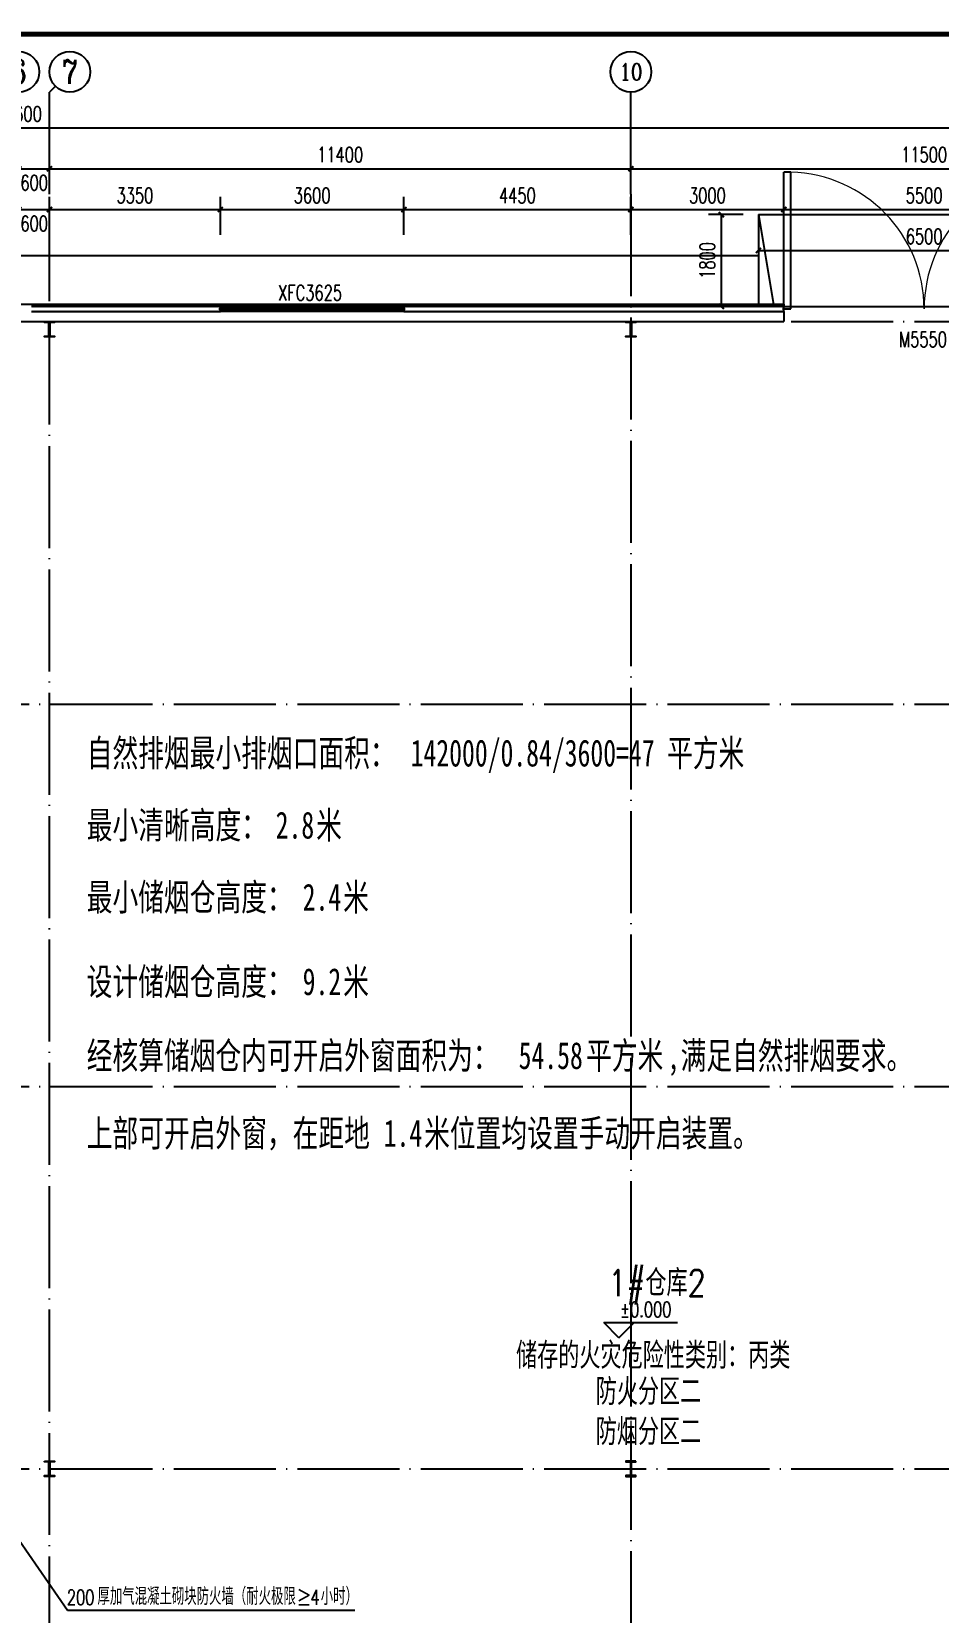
# Model space of a CAD drawing. Extents: x 4689302 to 7068445, y -422737 to 2032183.
# Drawn here: x 4724098 to 4741877, y -395295 to -364287 of the extents above; entities that cross this region are included whole.
import ezdxf
from ezdxf.enums import TextEntityAlignment as Align

# ---------------------------------------------------------------- set-up
doc = ezdxf.new("R2010")
doc.units = 0
doc.header["$LTSCALE"] = 1000
doc.header["$MEASUREMENT"] = 0
doc.linetypes.add('DOTE', pattern=[2.42, 2, -0.2, 0.02, -0.2])
doc.layers.get('0').update_dxf_attribs({"linetype": 'CONTINUOUS'})
doc.layers.get('Defpoints').update_dxf_attribs({"linetype": 'CONTINUOUS'})
doc.layers.add('_0', color=7, linetype='CONTINUOUS', lineweight=25)
for name, color, linetype in [('AXIS', 3, 'CONTINUOUS'), ('AXIS_TEXT', 7, 'CONTINUOUS'), ('DIM_ELEV', 3, 'CONTINUOUS'), ('DIM_LEAD', 3, 'CONTINUOUS'), ('DOTE', 252, 'CONTINUOUS'), ('Prof', 2, 'CONTINUOUS'), ('PUB_DIM', 3, 'CONTINUOUS'), ('PUB_TEXT', 7, 'CONTINUOUS'), ('PUB_TITLE', 4, 'CONTINUOUS'), ('PUB_WALL', 9, 'CONTINUOUS'), ('STAIR', 251, 'CONTINUOUS'), ('TH_TEXT', 7, 'CONTINUOUS'), ('WALL-MOVE', 6, 'CONTINUOUS'), ('WINDOW', 4, 'CONTINUOUS'), ('WINDOW_TEXT', 7, 'CONTINUOUS')]:
    doc.layers.add(name, color=color, linetype=linetype)
doc.styles.add('_HZTXT', font='txt.shx', dxfattribs={"width": 0.8, "bigfont": 'HZTXT.shx'})
doc.styles.add('_TCH_AXIS', font='COMPLEX', dxfattribs={"bigfont": 'GBCBIG'})
doc.styles.add('_TCH_DIM', font='SIMPLEX', dxfattribs={"bigfont": 'GBCBIG'})
doc.styles.add('_TCH_DIM_T3', font='SIMPLEX', dxfattribs={"width": 0.705882, "bigfont": 'GBCBIG'})
doc.styles.add('_TCH_WINDOW', font='SIMPLEX', dxfattribs={"height": 3.5, "bigfont": 'GBCBIG'})
doc.styles.add('COMPLEX', font='COMPLEX')
doc.styles.add('宋体', font='', dxfattribs={"width": 0.7})
doc.styles.get('宋体').set_extended_font_data('SimSun')
doc.dimstyles.new('_TCH_ARCH&&100', dxfattribs={"dimtxt": 297.5, "dimasz": 100, "dimexe": 250, "dimexo": 300, "dimgap": 126.25, "dimtad": 1, "dimdec": 0, "dimzin": 0, "dimdsep": 46, "dimtxsty": '_TCH_DIM_T3', "dimblk": 'ARCHTICK', "dimcen": 0.09, "dimclrt": 7, "dimazin": 2, "dimtfac": 1, "dimtdec": 0, "dimtix": 1, "dimtmove": 2, "dimatfit": 3, "dimfxl": 0, "dimtolj": 1, "dimtzin": 0, "dimarcsym": 0})

# ---------------------------------------------------------------- blocks, each defined once
blk = doc.blocks.new('_AXISO')
blk.add_circle((0, 0), 0.5)
at = {"layer": 'AXIS_TEXT', "style": 'COMPLEX', "width": 1.041667}
blk.add_attdef('A', text='', height=0.56, dxfattribs=at).set_placement((-0.25, -0.28), (0.25, -0.28), align=Align.FIT)
blk = doc.blocks.new('_ArchTick')
at = {"color": 0, "linetype": 'ByBlock', "const_width": 0.4}
blk.add_lwpolyline([(-0.5, -0.5), (0.5, 0.5)], dxfattribs=at)
blk = doc.blocks.new('*D55')
at = {"layer": 'AXIS', "color": 0, "lineweight": -2}
for p, q in [((4700048, -368272), (4700048, -365927)), ((4700048, -366177), (4747648, -366177)), ((4747648, -368272), (4747648, -365927))]:
    blk.add_line(p, q, dxfattribs=at)
at = {"layer": 'Defpoints', "color": 0}
for p in [(4747648, -366177), (4700048, -368572), (4747648, -368572)]:
    blk.add_point(p, dxfattribs=at)
at = {"layer": 'AXIS', "color": 0, "lineweight": -2, "xscale": 100, "yscale": 100, "zscale": 100, "rotation": 180}
blk.add_blockref('_ArchTick', (4700048, -366177), dxfattribs=at)
at = {"layer": 'AXIS', "color": 0, "lineweight": -2, "xscale": 100, "yscale": 100, "zscale": 100}
blk.add_blockref('_ArchTick', (4747648, -366177), dxfattribs=at)
at = {"layer": 'AXIS', "color": 7, "insert": (4723848, -365902), "char_height": 297.5, "attachment_point": 5, "style": '_TCH_DIM_T3'}
blk.add_mtext('\\A1;47600', dxfattribs=at)
blk = doc.blocks.new('*D59')
at = {"layer": 'AXIS', "color": 0, "lineweight": -2}
for p, q in [((4723848, -367177), (4723848, -366727)), ((4724448, -367177), (4724448, -366727)), ((4723848, -366977), (4724448, -366977))]:
    blk.add_line(p, q, dxfattribs=at)
at = {"layer": 'Defpoints', "color": 0}
for p in [(4724448, -366977), (4723848, -367477), (4724448, -367477)]:
    blk.add_point(p, dxfattribs=at)
at = {"layer": 'AXIS', "color": 0, "lineweight": -2, "xscale": 100, "yscale": 100, "zscale": 100, "rotation": 180}
blk.add_blockref('_ArchTick', (4723848, -366977), dxfattribs=at)
at = {"layer": 'AXIS', "color": 0, "lineweight": -2, "xscale": 100, "yscale": 100, "zscale": 100}
blk.add_blockref('_ArchTick', (4724448, -366977), dxfattribs=at)
at = {"layer": 'AXIS', "color": 7, "insert": (4724148, -367252), "char_height": 297.5, "attachment_point": 5, "style": '_TCH_DIM_T3'}
blk.add_mtext('\\A1;600', dxfattribs=at)
blk = doc.blocks.new('*D60')
at = {"layer": 'AXIS', "color": 0, "lineweight": -2}
for p, q in [((4724448, -367177), (4724448, -366727)), ((4735848, -367177), (4735848, -366727)), ((4724448, -366977), (4735848, -366977))]:
    blk.add_line(p, q, dxfattribs=at)
at = {"layer": 'Defpoints', "color": 0}
for p in [(4735848, -366977), (4724448, -367477), (4735848, -367477)]:
    blk.add_point(p, dxfattribs=at)
at = {"layer": 'AXIS', "color": 0, "lineweight": -2, "xscale": 100, "yscale": 100, "zscale": 100, "rotation": 180}
blk.add_blockref('_ArchTick', (4724448, -366977), dxfattribs=at)
at = {"layer": 'AXIS', "color": 0, "lineweight": -2, "xscale": 100, "yscale": 100, "zscale": 100}
blk.add_blockref('_ArchTick', (4735848, -366977), dxfattribs=at)
at = {"layer": 'AXIS', "color": 7, "insert": (4730148, -366702), "char_height": 297.5, "attachment_point": 5, "style": '_TCH_DIM_T3'}
blk.add_mtext('\\A1;11400', dxfattribs=at)
blk = doc.blocks.new('*D61')
at = {"layer": 'AXIS', "color": 0, "lineweight": -2}
for p, q in [((4735848, -367177), (4735848, -366727)), ((4747348, -367177), (4747348, -366727)), ((4735848, -366977), (4747348, -366977))]:
    blk.add_line(p, q, dxfattribs=at)
at = {"layer": 'Defpoints', "color": 0}
for p in [(4747348, -366977), (4735848, -367477), (4747348, -367477)]:
    blk.add_point(p, dxfattribs=at)
at = {"layer": 'AXIS', "color": 0, "lineweight": -2, "xscale": 100, "yscale": 100, "zscale": 100, "rotation": 180}
blk.add_blockref('_ArchTick', (4735848, -366977), dxfattribs=at)
at = {"layer": 'AXIS', "color": 0, "lineweight": -2, "xscale": 100, "yscale": 100, "zscale": 100}
blk.add_blockref('_ArchTick', (4747348, -366977), dxfattribs=at)
at = {"layer": 'AXIS', "color": 7, "insert": (4741598, -366702), "char_height": 297.5, "attachment_point": 5, "style": '_TCH_DIM_T3'}
blk.add_mtext('\\A1;11500', dxfattribs=at)
blk = doc.blocks.new('*D145')
at = {"layer": 'Defpoints', "color": 0}
for p in [(4724448, -367777), (4723848, -368572), (4724448, -368572)]:
    blk.add_point(p, dxfattribs=at)
at = {"layer": 'PUB_DIM', "color": 0, "lineweight": -2}
for p, q in [((4723848, -368272), (4723848, -367527)), ((4724448, -368272), (4724448, -367527)), ((4723848, -367777), (4724448, -367777))]:
    blk.add_line(p, q, dxfattribs=at)
at = {"layer": 'PUB_DIM', "color": 0, "lineweight": -2, "xscale": 100, "yscale": 100, "zscale": 100, "rotation": 180}
blk.add_blockref('_ArchTick', (4723848, -367777), dxfattribs=at)
at = {"layer": 'PUB_DIM', "color": 0, "lineweight": -2, "xscale": 100, "yscale": 100, "zscale": 100}
blk.add_blockref('_ArchTick', (4724448, -367777), dxfattribs=at)
at = {"layer": 'PUB_DIM', "color": 7, "insert": (4724148, -368052), "char_height": 297.5, "attachment_point": 5, "style": '_TCH_DIM_T3'}
blk.add_mtext('\\A1;600', dxfattribs=at)
blk = doc.blocks.new('*D146')
at = {"layer": 'Defpoints', "color": 0}
for p in [(4727798, -367777), (4724448, -368572), (4727798, -368572)]:
    blk.add_point(p, dxfattribs=at)
at = {"layer": 'PUB_DIM', "color": 0, "lineweight": -2}
for p, q in [((4724448, -368272), (4724448, -367527)), ((4727798, -368272), (4727798, -367527)), ((4724448, -367777), (4727798, -367777))]:
    blk.add_line(p, q, dxfattribs=at)
at = {"layer": 'PUB_DIM', "color": 0, "lineweight": -2, "xscale": 100, "yscale": 100, "zscale": 100, "rotation": 180}
blk.add_blockref('_ArchTick', (4724448, -367777), dxfattribs=at)
at = {"layer": 'PUB_DIM', "color": 0, "lineweight": -2, "xscale": 100, "yscale": 100, "zscale": 100}
blk.add_blockref('_ArchTick', (4727798, -367777), dxfattribs=at)
at = {"layer": 'PUB_DIM', "color": 7, "insert": (4726123, -367502), "char_height": 297.5, "attachment_point": 5, "style": '_TCH_DIM_T3'}
blk.add_mtext('\\A1;3350', dxfattribs=at)
blk = doc.blocks.new('*D147')
at = {"layer": 'Defpoints', "color": 0}
for p in [(4731398, -367777), (4727798, -368572), (4731398, -368572)]:
    blk.add_point(p, dxfattribs=at)
at = {"layer": 'PUB_DIM', "color": 0, "lineweight": -2}
for p, q in [((4727798, -368272), (4727798, -367527)), ((4731398, -368272), (4731398, -367527)), ((4727798, -367777), (4731398, -367777))]:
    blk.add_line(p, q, dxfattribs=at)
at = {"layer": 'PUB_DIM', "color": 0, "lineweight": -2, "xscale": 100, "yscale": 100, "zscale": 100, "rotation": 180}
blk.add_blockref('_ArchTick', (4727798, -367777), dxfattribs=at)
at = {"layer": 'PUB_DIM', "color": 0, "lineweight": -2, "xscale": 100, "yscale": 100, "zscale": 100}
blk.add_blockref('_ArchTick', (4731398, -367777), dxfattribs=at)
at = {"layer": 'PUB_DIM', "color": 7, "insert": (4729598, -367502), "char_height": 297.5, "attachment_point": 5, "style": '_TCH_DIM_T3'}
blk.add_mtext('\\A1;3600', dxfattribs=at)
blk = doc.blocks.new('*D148')
at = {"layer": 'Defpoints', "color": 0}
for p in [(4735848, -367777), (4731398, -368572), (4735848, -368572)]:
    blk.add_point(p, dxfattribs=at)
at = {"layer": 'PUB_DIM', "color": 0, "lineweight": -2}
for p, q in [((4731398, -368272), (4731398, -367527)), ((4735848, -368272), (4735848, -367527)), ((4731398, -367777), (4735848, -367777))]:
    blk.add_line(p, q, dxfattribs=at)
at = {"layer": 'PUB_DIM', "color": 0, "lineweight": -2, "xscale": 100, "yscale": 100, "zscale": 100, "rotation": 180}
blk.add_blockref('_ArchTick', (4731398, -367777), dxfattribs=at)
at = {"layer": 'PUB_DIM', "color": 0, "lineweight": -2, "xscale": 100, "yscale": 100, "zscale": 100}
blk.add_blockref('_ArchTick', (4735848, -367777), dxfattribs=at)
at = {"layer": 'PUB_DIM', "color": 7, "insert": (4733623, -367502), "char_height": 297.5, "attachment_point": 5, "style": '_TCH_DIM_T3'}
blk.add_mtext('\\A1;4450', dxfattribs=at)
blk = doc.blocks.new('*D149')
at = {"layer": 'Defpoints', "color": 0}
for p in [(4738848, -367777), (4735848, -368572), (4738848, -368572)]:
    blk.add_point(p, dxfattribs=at)
at = {"layer": 'PUB_DIM', "color": 0, "lineweight": -2}
for p, q in [((4735848, -368272), (4735848, -367527)), ((4738848, -368272), (4738848, -367527)), ((4735848, -367777), (4738848, -367777))]:
    blk.add_line(p, q, dxfattribs=at)
at = {"layer": 'PUB_DIM', "color": 0, "lineweight": -2, "xscale": 100, "yscale": 100, "zscale": 100, "rotation": 180}
blk.add_blockref('_ArchTick', (4735848, -367777), dxfattribs=at)
at = {"layer": 'PUB_DIM', "color": 0, "lineweight": -2, "xscale": 100, "yscale": 100, "zscale": 100}
blk.add_blockref('_ArchTick', (4738848, -367777), dxfattribs=at)
at = {"layer": 'PUB_DIM', "color": 7, "insert": (4737348, -367502), "char_height": 297.5, "attachment_point": 5, "style": '_TCH_DIM_T3'}
blk.add_mtext('\\A1;3000', dxfattribs=at)
blk = doc.blocks.new('*D150')
at = {"layer": 'Defpoints', "color": 0}
for p in [(4744348, -367777), (4738848, -368572), (4744348, -368572)]:
    blk.add_point(p, dxfattribs=at)
at = {"layer": 'PUB_DIM', "color": 0, "lineweight": -2}
for p, q in [((4738848, -368272), (4738848, -367527)), ((4744348, -368272), (4744348, -367527)), ((4738848, -367777), (4744348, -367777))]:
    blk.add_line(p, q, dxfattribs=at)
at = {"layer": 'PUB_DIM', "color": 0, "lineweight": -2, "xscale": 100, "yscale": 100, "zscale": 100, "rotation": 180}
blk.add_blockref('_ArchTick', (4738848, -367777), dxfattribs=at)
at = {"layer": 'PUB_DIM', "color": 0, "lineweight": -2, "xscale": 100, "yscale": 100, "zscale": 100}
blk.add_blockref('_ArchTick', (4744348, -367777), dxfattribs=at)
at = {"layer": 'PUB_DIM', "color": 7, "insert": (4741598, -367502), "char_height": 297.5, "attachment_point": 5, "style": '_TCH_DIM_T3'}
blk.add_mtext('\\A1;5500', dxfattribs=at)
blk = doc.blocks.new('*D153')
at = {"layer": 'Defpoints', "color": 0}
for p in [(4737622, -367877), (4738348, -367877), (4738348, -369677)]:
    blk.add_point(p, dxfattribs=at)
at = {"layer": 'PUB_DIM', "color": 0, "lineweight": -2}
for p, q in [((4738048, -367877), (4737372, -367877)), ((4737622, -369677), (4737622, -367877)), ((4738048, -369677), (4737372, -369677))]:
    blk.add_line(p, q, dxfattribs=at)
at = {"layer": 'PUB_DIM', "color": 0, "lineweight": -2, "xscale": 100, "yscale": 100, "zscale": 100}
for p, rotation in [((4737622, -367877), 90), ((4737622, -369677), 270)]:
    blk.add_blockref('_ArchTick', p, dxfattribs=dict(at, rotation=rotation))
at = {"layer": 'PUB_DIM', "color": 7, "insert": (4737347, -368777), "char_height": 297.5, "attachment_point": 5, "rotation": 90, "style": '_TCH_DIM_T3'}
blk.add_mtext('\\A1;1800', dxfattribs=at)
blk = doc.blocks.new('*D154')
at = {"layer": 'Defpoints', "color": 0}
for p in [(4738348, -367877), (4744848, -367877), (4744848, -368580)]:
    blk.add_point(p, dxfattribs=at)
at = {"layer": 'PUB_DIM', "color": 0, "lineweight": -2}
for p, q in [((4738348, -368177), (4738348, -368830)), ((4744848, -368177), (4744848, -368830)), ((4738348, -368580), (4744848, -368580))]:
    blk.add_line(p, q, dxfattribs=at)
at = {"layer": 'PUB_DIM', "color": 0, "lineweight": -2, "xscale": 100, "yscale": 100, "zscale": 100, "rotation": 180}
blk.add_blockref('_ArchTick', (4738348, -368580), dxfattribs=at)
at = {"layer": 'PUB_DIM', "color": 0, "lineweight": -2, "xscale": 100, "yscale": 100, "zscale": 100}
blk.add_blockref('_ArchTick', (4744848, -368580), dxfattribs=at)
at = {"layer": 'PUB_DIM', "color": 7, "insert": (4741598, -368305), "char_height": 297.5, "attachment_point": 5, "style": '_TCH_DIM_T3'}
blk.add_mtext('\\A1;6500', dxfattribs=at)
blk = doc.blocks.new('$TCHSYS$WIN2D')
for p, q in [((-0.5, 0.5), (0.5, 0.5)), ((-0.5, 0.5), (-0.5, -0.5)), ((0.5, 0.5), (0.5, -0.5)), ((0.5, 0.1667), (-0.5, 0.1667)), ((0.5, -0.1667), (-0.5, -0.1667)), ((-0.5, -0.5), (0.5, -0.5))]:
    blk.add_line(p, q)
blk = doc.blocks.new('$DorLib2D$00000002')
for p, q in [((-0.5, 0), (-0.5, 0.4875)), ((-0.475, 0.4875), (-0.5, 0.4875)), ((-0.475, 0), (-0.475, 0.4875)), ((0.475, 0), (0.475, 0.4875)), ((0.475, 0.4875), (0.5, 0.4875)), ((0.5, 0), (0.5, 0.4875)), ((-0.5, 0), (-0.475, 0)), ((0.5, 0), (0.475, 0))]:
    blk.add_line(p, q)
at = {"lineweight": 13}
for centre, start, end in [((-0.4875, 0), 0, 88.5307), ((0.4875, 0), 91.4693, 180)]:
    blk.add_arc(centre, 0.4875, start, end, dxfattribs=at)

msp = doc.modelspace()

# ---------------------------------------------------------------- hatches: boundary and pattern name
at = {"layer": 'Prof', "linetype": 'ByBlock'}
for points in [[(4724457.8, -370260.8), (4724547.8, -370260.8), (4724547.8, -370276.8), (4724347.8, -370276.8), (4724347.8, -370260.8), (4724437.8, -370260.8), (4724437.8, -369992.8), (4724347.8, -369992.8), (4724347.8, -369976.8), (4724547.8, -369976.8), (4724547.8, -369992.8), (4724457.8, -369992.8)], [(4735857.8, -370260.8), (4735947.8, -370260.8), (4735947.8, -370276.8), (4735747.8, -370276.8), (4735747.8, -370260.8), (4735837.8, -370260.8), (4735837.8, -369992.8), (4735747.8, -369992.8), (4735747.8, -369976.8), (4735947.8, -369976.8), (4735947.8, -369992.8), (4735857.8, -369992.8)], [(4724457.8, -392610.8), (4724547.8, -392610.8), (4724547.8, -392626.8), (4724347.8, -392626.8), (4724347.8, -392610.8), (4724437.8, -392610.8), (4724437.8, -392342.8), (4724347.8, -392342.8), (4724347.8, -392326.8), (4724547.8, -392326.8), (4724547.8, -392342.8), (4724457.8, -392342.8)], [(4735837.8, -392610.8), (4735747.8, -392610.8), (4735747.8, -392626.8), (4735947.8, -392626.8), (4735947.8, -392610.8), (4735857.8, -392610.8), (4735857.8, -392342.8), (4735947.8, -392342.8), (4735947.8, -392326.8), (4735747.8, -392326.8), (4735747.8, -392342.8), (4735837.8, -392342.8)]]:
    msp.add_hatch(color=256, dxfattribs=at).paths.add_polyline_path(points)
at = {"layer": 'PUB_WALL'}
for points in [[(4724097.8, -369676.8), (4724097.8, -369706.8), (4727767.8, -369706.8), (4727797.8, -369676.8)], [(4724097.8, -369746.8), (4724097.8, -369776.8), (4727797.8, -369776.8), (4727767.8, -369746.8)], [(4727797.8, -369776.8), (4727797.8, -369676.8), (4727767.8, -369706.8), (4727767.8, -369746.8)], [(4738847.8, -369676.8), (4731397.8, -369676.8), (4731427.8, -369706.8), (4738817.8, -369706.8)], [(4731397.8, -369676.8), (4731397.8, -369776.8), (4731427.8, -369746.8), (4731427.8, -369706.8)], [(4731397.8, -369776.8), (4738847.8, -369776.8), (4738817.8, -369746.8), (4731427.8, -369746.8)], [(4738847.8, -369776.8), (4738847.8, -369676.8), (4738817.8, -369706.8), (4738817.8, -369746.8)]]:
    msp.add_hatch(color=256, dxfattribs=at).paths.add_polyline_path(points)

# ---------------------------------------------------------------- linework, layer by layer
at = {"layer": '_0', "color": 0}
for p, q in [((4738847.8, -369636.8), (4738847.8, -369676.8)), ((4738847.8, -369776.8), (4738847.8, -369976.8))]:
    msp.add_line(p, q, dxfattribs=at)
for points in [[(4708847.8, -369636.8), (4738847.8, -369636.8)], [(4708847.8, -369976.8), (4738847.8, -369976.8)]]:
    msp.add_lwpolyline(points, dxfattribs=at)
at = {"layer": 'AXIS', "color": 0}
for p, q in [((4724565, -365359.6), (4724447.8, -365476.8)), ((4724447.8, -367476.8), (4724447.8, -365476.8)), ((4735847.8, -367476.8), (4735847.8, -365476.8))]:
    msp.add_line(p, q, dxfattribs=at)
at = {"layer": 'DIM_ELEV'}
for p, q in [((4735614.4, -389907.3), (4735314.4, -389607.3)), ((4735314.4, -389607.3), (4736764.4, -389607.3)), ((4735614.4, -389907.3), (4735914.4, -389607.3))]:
    msp.add_line(p, q, dxfattribs=at)
at = {"layer": 'DIM_LEAD'}
for p, q in [((4723854, -393875.9), (4724802.2, -395254.8)), ((4724802.2, -395254.8), (4730436.3, -395254.8))]:
    msp.add_line(p, q, dxfattribs=at)
at = {"layer": 'DOTE', "linetype": 'DOTE'}
for p, q in [((4724447.8, -417976.8), (4724447.8, -367476.8)), ((4735847.8, -367476.8), (4735847.8, -417976.8)), ((4697847.8, -369976.8), (4749847.8, -369976.8)), ((4697847.8, -377476.8), (4749847.8, -377476.8)), ((4697847.8, -384976.8), (4749847.8, -384976.8)), ((4697847.8, -392476.8), (4749847.8, -392476.8))]:
    msp.add_line(p, q, dxfattribs=at)
at = {"layer": 'Prof', "linetype": 'ByBlock'}
for points in [[(4724347.8, -369976.8), (4724547.8, -369976.8), (4724547.8, -369992.8), (4724457.8, -369992.8), (4724457.8, -370260.8), (4724547.8, -370260.8), (4724547.8, -370276.8), (4724347.8, -370276.8), (4724347.8, -370260.8), (4724437.8, -370260.8), (4724437.8, -369992.8), (4724347.8, -369992.8)], [(4735747.8, -369976.8), (4735947.8, -369976.8), (4735947.8, -369992.8), (4735857.8, -369992.8), (4735857.8, -370260.8), (4735947.8, -370260.8), (4735947.8, -370276.8), (4735747.8, -370276.8), (4735747.8, -370260.8), (4735837.8, -370260.8), (4735837.8, -369992.8), (4735747.8, -369992.8)], [(4724347.8, -392326.8), (4724547.8, -392326.8), (4724547.8, -392342.8), (4724457.8, -392342.8), (4724457.8, -392610.8), (4724547.8, -392610.8), (4724547.8, -392626.8), (4724347.8, -392626.8), (4724347.8, -392610.8), (4724437.8, -392610.8), (4724437.8, -392342.8), (4724347.8, -392342.8)], [(4735947.8, -392326.8), (4735747.8, -392326.8), (4735747.8, -392342.8), (4735837.8, -392342.8), (4735837.8, -392610.8), (4735747.8, -392610.8), (4735747.8, -392626.8), (4735947.8, -392626.8), (4735947.8, -392610.8), (4735857.8, -392610.8), (4735857.8, -392342.8), (4735947.8, -392342.8)]]:
    msp.add_lwpolyline(points, close=True, dxfattribs=at)
at = {"layer": 'PUB_TITLE', "color": 4, "const_width": 100}
msp.add_lwpolyline([(4691807.2, -421737.3), (4772407.2, -421737.3), (4772407.2, -364337.3), (4691807.2, -364337.3)], close=True, dxfattribs=at)
at = {"layer": 'STAIR'}
for q in [(4738347.8, -369676.8), (4738647.8, -369676.8), (4744847.8, -367876.8)]:
    msp.add_line((4738347.8, -367876.8), q, dxfattribs=at)
msp.add_lwpolyline([(4709347.8, -368676.8), (4738347.8, -368676.8)], dxfattribs=at)
at = {"layer": 'WALL-MOVE'}
for p, q in [((4727797.8, -369676.8), (4724097.8, -369676.8)), ((4724097.8, -369776.8), (4727797.8, -369776.8)), ((4727797.8, -369776.8), (4727797.8, -369676.8)), ((4738847.8, -369676.8), (4731397.8, -369676.8)), ((4731397.8, -369676.8), (4731397.8, -369776.8)), ((4731397.8, -369776.8), (4738847.8, -369776.8)), ((4738847.8, -369776.8), (4738847.8, -369676.8))]:
    msp.add_line(p, q, dxfattribs=at)
at = {"layer": 'WINDOW'}
msp.add_line((4738847.8, -369676.8), (4744347.8, -369676.8), dxfattribs=at)

# ---------------------------------------------------------------- block references
at = {"layer": 'AXIS', "color": 0}
ref = msp.add_blockref('_AXISO', (4723847.8, -365076.8), dxfattribs=dict(at, xscale=800, yscale=800, zscale=800))
ref.add_attrib('A', '6', dxfattribs={"layer": 'AXIS_TEXT', "color": 0, "height": 465.9, "style": '_TCH_AXIS'}).set_placement((4723692.5, -365309.8), (4724003.1, -365309.8), align=Align.FIT)
ref = msp.add_blockref('_AXISO', (4724847.8, -365076.8), dxfattribs=dict(at, xscale=800, yscale=800, zscale=800))
ref.add_attrib('A', '7', dxfattribs={"layer": 'AXIS_TEXT', "color": 0, "height": 465.9, "style": '_TCH_AXIS'}).set_placement((4724692.5, -365309.8), (4725003.1, -365309.8), align=Align.FIT)
ref = msp.add_blockref('_AXISO', (4735847.8, -365076.8), dxfattribs=dict(at, xscale=800, yscale=800, zscale=800))
ref.add_attrib('A', '10', dxfattribs={"layer": 'AXIS_TEXT', "color": 0, "height": 328.45, "style": '_TCH_AXIS'}).set_placement((4735621, -365241), (4736074.6, -365241), align=Align.FIT)
at = {"layer": 'WINDOW'}
ref = msp.add_blockref('$DorLib2D$00000002', (4741597.8, -369726.8), dxfattribs=dict(at, xscale=5500, yscale=5500, zscale=5500))
ref.add_attrib('A', 'M5550', (4741107.8, -370474.5), dxfattribs={"layer": 'WINDOW_TEXT', "height": 297.5, "style": '_TCH_WINDOW', "width": 0.705882})
ref = msp.add_blockref('$TCHSYS$WIN2D', (4729597.8, -369726.8), dxfattribs=dict(at, xscale=-3600, yscale=-100, zscale=-3600))
ref.add_attrib('A', 'XFC3625', (4728932.8, -369560.5), dxfattribs={"layer": 'WINDOW_TEXT', "height": 297.5, "style": '_TCH_WINDOW', "width": 0.705882})

# ---------------------------------------------------------------- texts
at = {"layer": 'PUB_DIM', "style": '_HZTXT', "width": 0.8}
for s, height, p in [('1#仓库2', 517.24, (4735404.7, -389090.4)), ('储存的火灾危险性类别：丙类', 517.241, (4733596, -390515.4)), ('防火分区二', 517.24, (4735158.6, -391225.6)), ('防烟分区二', 517.24, (4735158.6, -392013.7))]:
    msp.add_text(s, height=height, dxfattribs=at).set_placement(p)
at = {"layer": 'PUB_TEXT', "style": '_TCH_DIM', "width": 0.705882}
for s, p in [('%%P0.000', (4735634.4, -389502.3)), ('200', (4724788.8, -395149.8)), ('4', (4729566.4, -395149.8))]:
    msp.add_text(s, height=297.5, dxfattribs=at).set_placement(p)
at = {"layer": 'PUB_TEXT', "style": '_TCH_DIM'}
for s, height, p in [('厚加气混凝土砌块防火墙（耐火极限≥', 337.589, (4725388.8, -395149.8)), ('小时）', 337.59, (4729766.4, -395149.8))]:
    msp.add_text(s, height=height, dxfattribs=at).set_placement(p)
at = {"layer": 'TH_TEXT', "color": 1, "style": '宋体', "width": 0.7}
for s, height, p in [('自然排烟最小排烟口面积：', 528.692, (4725177.9, -378702.4)), ('142000/0.84/3600=47', 528.692, (4731529.3, -378702.4)), ('平方米', 528.69, (4736557.5, -378702.4)), ('最小清晰高度：', 528.69, (4725177.9, -380116.6)), ('米', 528.7, (4729676.8, -380116.6)), ('2.8', 528.69, (4728882.9, -380116.6)), ('最小储烟仓高度：', 528.69, (4725177.9, -381529.6)), ('2.4', 528.69, (4729412.1, -381529.6)), ('米', 528.7, (4730206.1, -381529.6)), ('设计储烟仓高度：', 528.69, (4725177.9, -383186.2)), ('米', 528.7, (4730206.1, -383186.2)), ('9.2', 528.69, (4729412.1, -383186.2)), ('经核算储烟仓内可开启外窗面积为：', 528.692, (4725177.9, -384636.5)), ('54.58', 528.69, (4733646.4, -384636.5)), ('平方米', 528.69, (4734969.6, -384636.5)), ('满足自然排烟要求。', 528.69, (4736822.1, -384636.5)), (',', 528.7, (4736557.5, -384636.5)), ('上部可开启外窗，在距地', 528.692, (4725177.9, -386160.1)), ('1.4', 528.69, (4731000, -386160.1)), ('米位置均设置手动开启装置。', 528.692, (4731793.9, -386160.1))]:
    msp.add_text(s, height=height, dxfattribs=at).set_placement(p)

# ---------------------------------------------------------------- dimensions: what is measured, and where the dimension line sits
at = {"layer": 'AXIS', "color": 0}
for p1, p2, distance, picture, middle in [((4700047.8, -368571.8), (4747647.8, -368571.8), 2395, '*D55', (4723847.8, -365901.8)), ((4724447.8, -367476.8), (4735847.8, -367476.8), 500, '*D60', (4730147.8, -366701.8)), ((4735847.8, -367476.8), (4747347.8, -367476.8), 500, '*D61', (4741597.8, -366701.8))]:
    dim = msp.add_aligned_dim(p1=p1, p2=p2, distance=distance, dimstyle='_TCH_ARCH&&100', dxfattribs=at)
    dim.commit()
    dim.dimension.update_dxf_attribs({"geometry": picture, "text_midpoint": middle})
dim = msp.add_linear_dim(base=(4724447.8, -366976.8), p1=(4723847.8, -367476.8), p2=(4724447.8, -367476.8), angle=360, dimstyle='_TCH_ARCH&&100', dxfattribs=at)
dim.commit()
dim.dimension.update_dxf_attribs({"geometry": '*D59', "text_midpoint": (4724147.8, -367251.8), "dimtype": 129})
at = {"layer": 'PUB_DIM', "color": 0}
for p1, p2, distance, picture, middle in [((4724447.8, -368571.8), (4727797.8, -368571.8), 795, '*D146', (4726122.8, -367501.8)), ((4727797.8, -368571.8), (4731397.8, -368571.8), 795, '*D147', (4729597.8, -367501.8)), ((4731397.8, -368571.8), (4735847.8, -368571.8), 795, '*D148', (4733622.8, -367501.8)), ((4735847.8, -368571.8), (4738847.8, -368571.8), 795, '*D149', (4737347.8, -367501.8)), ((4738847.8, -368571.8), (4744347.8, -368571.8), 795, '*D150', (4741597.8, -367501.8)), ((4738347.8, -369676.8), (4738347.8, -367876.8), 725.9, '*D153', (4737346.9, -368776.8)), ((4738347.8, -367876.8), (4744847.8, -367876.8), -703.4, '*D154', (4741597.8, -368305.2))]:
    dim = msp.add_aligned_dim(p1=p1, p2=p2, distance=distance, dimstyle='_TCH_ARCH&&100', dxfattribs=at)
    dim.commit()
    dim.dimension.update_dxf_attribs({"geometry": picture, "text_midpoint": middle})
dim = msp.add_linear_dim(base=(4724447.8, -367776.8), p1=(4723847.8, -368571.8), p2=(4724447.8, -368571.8), angle=0, dimstyle='_TCH_ARCH&&100', dxfattribs=at)
dim.commit()
dim.dimension.update_dxf_attribs({"geometry": '*D145', "text_midpoint": (4724147.8, -368051.8), "dimtype": 129})

doc.saveas('drawing.dxf')
